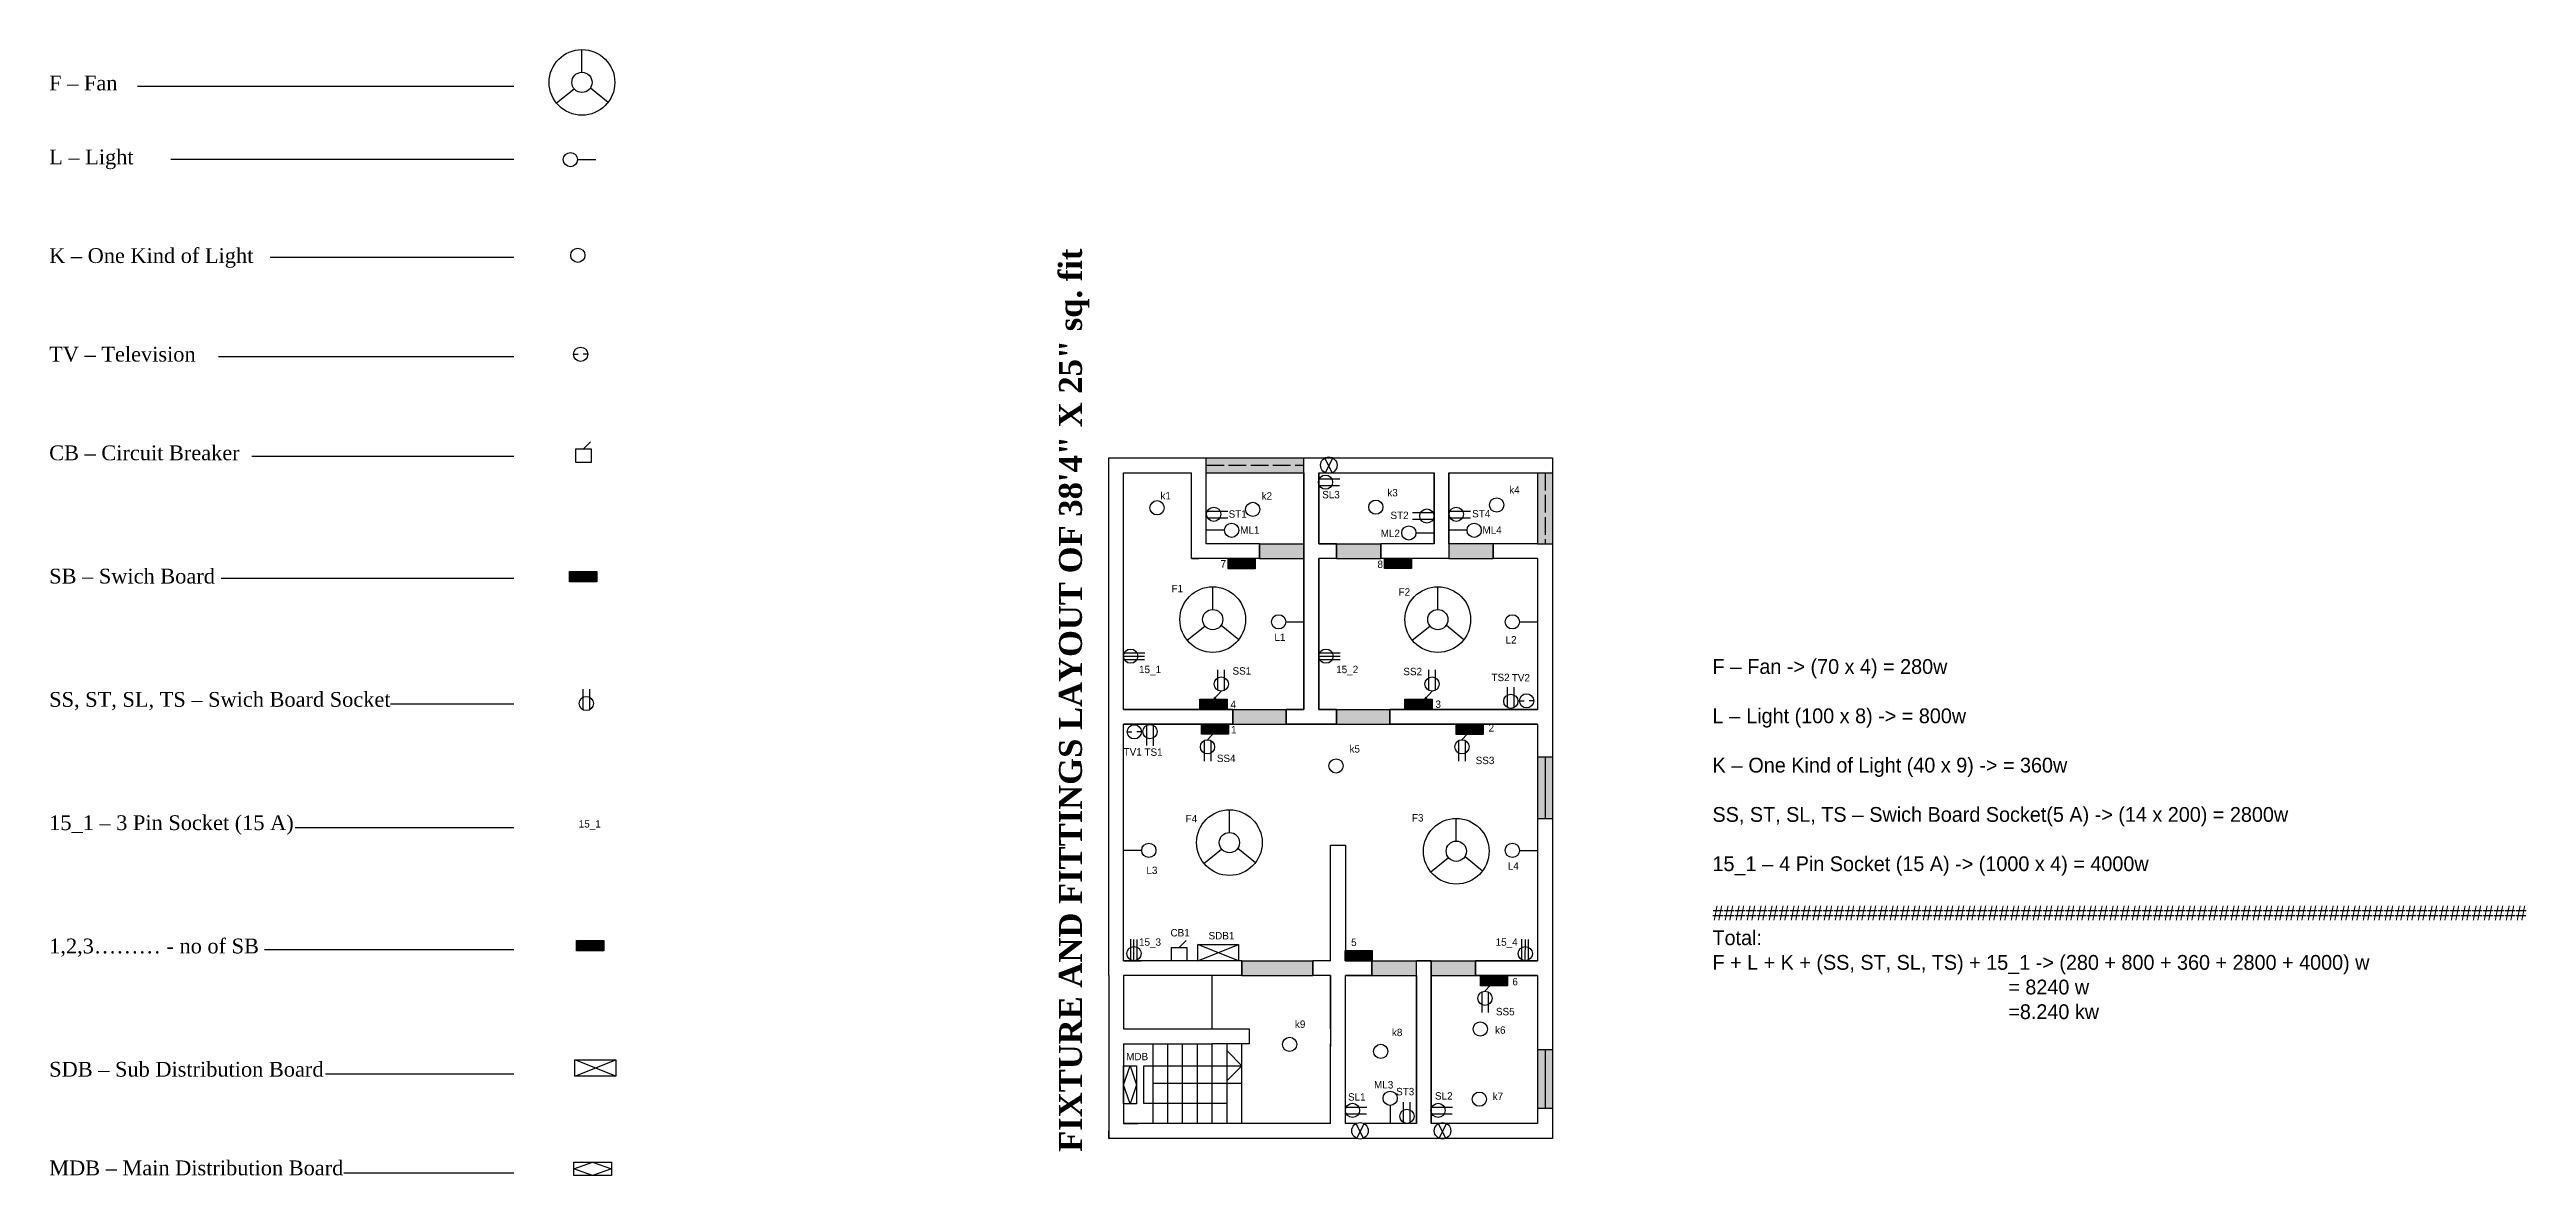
# Model space of a CAD drawing. Header units: inches. Extents: x -672 to 1003, y 1 to 762.
import ezdxf

# ---------------------------------------------------------------- set-up
doc = ezdxf.new("R2010")
doc.units = ezdxf.units.IN
doc.header["$MEASUREMENT"] = 0
doc.linetypes.add('ACAD_ISO02W100', pattern=[15, 12, -3])
doc.dimstyles.get("Standard").update_dxf_attribs({"dimtxt": 0.18, "dimasz": 0.18, "dimexe": 0.18, "dimexo": 0.0625, "dimgap": 0.09, "dimtad": 0, "dimtih": 1, "dimtoh": 1, "dimdec": 4, "dimzin": 0, "dimdsep": 46, "dimtxsty": 'Standard', "dimcen": 0.09, "dimadec": 0, "dimazin": 0, "dimtfac": 1, "dimtdec": 4, "dimtofl": 0, "dimtmove": 0, "dimatfit": 3, "dimfxl": 0, "dimtolj": 1, "dimtzin": 0, "dimarcsym": 0})

msp = doc.modelspace()

# ---------------------------------------------------------------- hatches: boundary and pattern name
h = msp.add_hatch(color=6)
h.paths.add_polyline_path([(176.3, 485.6), (110.3, 485.6), (110.3, 475.6), (176.3, 475.6)])
h.paths.add_polyline_path([(344.3, 475.6), (334.3, 475.6), (334.3, 427.6), (344.3, 427.6)])
h = msp.add_hatch(color=52)
h.paths.add_polyline_path([(176.3, 427.6), (146.3, 427.6), (146.3, 417.6), (176.3, 417.6)])
h.paths.add_polyline_path([(228.3, 427.6), (198.3, 427.6), (198.3, 417.6), (228.3, 417.6)])
h.paths.add_polyline_path([(304.3, 427.6), (274.3, 427.6), (274.3, 417.6), (304.3, 417.6)])
h.paths.add_polyline_path([(164.3, 315.6), (128.3, 315.6), (128.3, 305.6), (164.3, 305.6)])
h.paths.add_polyline_path([(234.3, 315.6), (198.3, 315.6), (198.3, 305.6), (234.3, 305.6)])
h.paths.add_polyline_path([(182.3, 145.6), (134.3, 145.6), (134.3, 135.6), (182.3, 135.6)])
h.paths.add_polyline_path([(252.3, 145.6), (222.3, 145.6), (222.3, 135.6), (252.3, 135.6)])
h.paths.add_polyline_path([(292.3, 145.6), (262.3, 145.6), (262.3, 135.6), (292.3, 135.6)])
h = msp.add_hatch()
h.set_pattern_fill('ANSI31', color=256, style=0)
h.set_pattern_definition([(45, (-426.09871, 86.33972), (-0.088388348, 0.088388348), [])])
h.paths.add_polyline_path([(-301.8, 408.8), (-320.2, 408.8), (-320.2, 401.9), (-301.8, 401.9)])
h = msp.add_hatch()
h.set_pattern_fill('ANSI31', color=256, style=0)
h.set_pattern_definition([(45, (19.11141, 95.02874), (-0.088388348, 0.088388348), [])])
h.paths.add_polyline_path([(143.4, 417.5), (125, 417.5), (125, 410.6), (143.4, 410.6)])
h = msp.add_hatch()
h.set_pattern_fill('ANSI31', color=256, style=0)
h.set_pattern_definition([(45, (124.83096, 95.2136), (-0.088388348, 0.088388348), [])])
h.paths.add_polyline_path([(249.1, 417.7), (230.8, 417.7), (230.8, 410.8), (249.1, 410.8)])
h = msp.add_hatch()
h.set_pattern_fill('ANSI31', color=256, style=0)
h.paths.add_polyline_path([(124.3, 322.5), (105.9, 322.5), (105.9, 315.6), (124.3, 315.6)])
h = msp.add_hatch()
h.set_pattern_fill('ANSI31', color=256, style=0)
h.set_pattern_definition([(45, (138.64469, 0), (-0.088388348, 0.088388348), [])])
h.paths.add_polyline_path([(262.9, 322.5), (244.6, 322.5), (244.6, 315.6), (262.9, 315.6)])
h = msp.add_hatch()
h.set_pattern_fill('ANSI31', color=256, style=0)
h.set_pattern_definition([(45, (1.07751, -16.84345), (-0.088388348, 0.088388348), [])])
h.paths.add_polyline_path([(107, 305.6), (107, 298.8), (125.4, 298.8), (125.4, 305.6)])
h = msp.add_hatch()
h.set_pattern_fill('ANSI31', color=256, style=0)
h.set_pattern_definition([(45, (173.16914, -16.91222), (-0.088388348, 0.088388348), [])])
h.paths.add_polyline_path([(297.5, 305.6), (279.1, 305.6), (279.1, 298.7), (297.5, 298.7)])
h = msp.add_hatch(color=82)
h.paths.add_polyline_path([(344.3, 283.6), (334.3, 283.6), (334.3, 241.9), (344.3, 241.9)])
h.paths.add_polyline_path([(344.3, 85.6), (334.3, 85.6), (334.3, 45.9), (344.3, 45.9)])
h = msp.add_hatch()
h.set_pattern_fill('ANSI31', color=256, style=0)
h.set_pattern_definition([(45, (-421.34407, -163.21291), (-0.088388348, 0.088388348), [])])
h.paths.add_polyline_path([(-297.1, 159.3), (-315.4, 159.3), (-315.4, 152.4), (-297.1, 152.4)])
h = msp.add_hatch()
h.set_pattern_fill('ANSI31', color=256, style=0)
h.set_pattern_definition([(45, (98.15355, -170), (-0.088388348, 0.088388348), [])])
h.paths.add_polyline_path([(222.4, 152.5), (204.1, 152.5), (204.1, 145.6), (222.4, 145.6)])
h = msp.add_hatch()
h.set_pattern_fill('ANSI31', color=256, style=0)
h.set_pattern_definition([(45, (189.75442, -186.86805), (-0.088388348, 0.088388348), [])])
h.paths.add_polyline_path([(314, 135.6), (295.7, 135.6), (295.7, 128.7), (314, 128.7)])

# ---------------------------------------------------------------- linework, layer by layer
for p, q in [((-311.8, 746.4), (-311.8, 761.7)), ((-612.2, 736.9), (-357.8, 736.9)), ((-329, 725.6), (-317.1, 735.2)), ((-306, 735.9), (-294.1, 726.2)), ((-589.8, 687.6), (-357.8, 687.6)), ((-314.8, 687.3), (-302.5, 687.3)), ((-522.5, 621.3), (-357.8, 621.3)), ((-557.5, 554.1), (-357.8, 554.1)), ((-317.5, 555.7), (-314.4, 555.7)), ((-307.9, 555.7), (-310.9, 555.7)), ((-534.9, 486.7), (-357.8, 486.7)), ((-310.7, 491.8), (-306.1, 496.4)), ((110.3, 475.6), (110.3, 485.6)), ((176.3, 475.6), (176.3, 485.6)), ((186.3, 475.6), (229.5, 475.6)), ((186.6, 471.4), (200.5, 471.4)), ((195.3, 475.6), (190.4, 485.6)), ((190.8, 475.6), (195.8, 485.6)), ((274.3, 475.6), (334.3, 475.6)), ((334.3, 475.6), (344.3, 475.6)), ((186.6, 466.9), (200.4, 466.9)), ((122.5, 436.7), (110.3, 436.7)), ((111, 449.7), (124.9, 449.7)), ((111, 445.2), (124.8, 445.2)), ((263.7, 444), (249.7, 444)), ((263.6, 448.5), (249.8, 448.5)), ((286.5, 436.7), (274.3, 436.7)), ((275, 449.7), (288.9, 449.7)), ((275, 445.2), (288.8, 445.2)), ((146.3, 427.6), (146.3, 417.6)), ((146.3, 417.6), (146.3, 427.6)), ((146.3, 427.6), (176.3, 427.6)), ((186.3, 427.6), (198.3, 427.6)), ((198.3, 427.6), (198.3, 417.6)), ((198.3, 417.6), (198.3, 427.6)), ((198.3, 427.6), (228.3, 427.6)), ((228.3, 427.6), (228.3, 417.6)), ((228.3, 417.6), (228.3, 427.6)), ((252, 434.9), (264.3, 434.9)), ((304.3, 427.6), (274.3, 427.6)), ((304.3, 427.6), (304.3, 417.6)), ((304.3, 417.6), (304.3, 427.6)), ((334.3, 427.6), (344.3, 427.6)), ((-555.8, 404.3), (-357.8, 404.3)), ((146.3, 417.6), (176.3, 417.6)), ((198.3, 417.6), (228.3, 417.6)), ((274.3, 417.6), (304.3, 417.6)), ((114.6, 383.1), (114.6, 398.4)), ((266.8, 383.1), (266.8, 398.4)), ((97.4, 362.3), (109.3, 371.9)), ((120.4, 372.6), (132.3, 362.9)), ((164, 374.8), (176.3, 374.8)), ((249.5, 362.3), (261.4, 371.9)), ((272.6, 372.6), (284.4, 362.9)), ((322, 374.8), (334.3, 374.8)), ((54.8, 353.8), (68.7, 353.8)), ((186.9, 353.8), (200.8, 353.8)), ((54.3, 351.6), (68.6, 351.5)), ((54.8, 349.3), (68.6, 349.3)), ((118.1, 328.4), (118.1, 342.3)), ((122.6, 328.4), (122.6, 342.3)), ((186.4, 351.6), (200.7, 351.5)), ((186.9, 349.3), (200.8, 349.3)), ((260.7, 328.4), (260.7, 342.3)), ((265.2, 328.4), (265.2, 342.3)), ((-441.3, 319.3), (-357.8, 319.3)), ((-311.1, 315.3), (-311.1, 329.3)), ((-306.6, 315.4), (-306.6, 329.2)), ((314, 316.8), (314, 330.7)), ((318.4, 316.8), (318.4, 330.6)), ((322, 321.4), (325.1, 321.4)), ((331.6, 321.4), (328.5, 321.4)), ((69.9, 304.9), (69.9, 291.1)), ((74.4, 304.9), (74.4, 291)), ((128.3, 315.6), (128.3, 305.6)), ((128.3, 305.6), (128.3, 315.6)), ((128.3, 315.6), (164.3, 315.6)), ((128.3, 305.6), (164.3, 305.6)), ((176.3, 315.6), (164.3, 315.6)), ((164.3, 315.6), (164.3, 305.6)), ((164.3, 305.6), (164.3, 315.6)), ((198.3, 315.6), (198.3, 305.6)), ((198.3, 305.6), (198.3, 315.6)), ((198.3, 315.6), (234.3, 315.6)), ((198.3, 305.6), (234.3, 305.6)), ((234.3, 315.6), (234.3, 305.6)), ((234.3, 305.6), (234.3, 315.6)), ((56.8, 300.4), (59.9, 300.4)), ((66.4, 300.4), (63.3, 300.4)), ((108.8, 294.5), (108.8, 280.7)), ((113.3, 294.5), (113.3, 280.6)), ((280.9, 294.5), (280.9, 280.7)), ((285.3, 294.5), (285.3, 280.6)), ((334.3, 283.6), (344.3, 283.6)), ((-505.6, 235.8), (-357.8, 235.8)), ((125.9, 232.3), (125.9, 247.6)), ((279.3, 226.6), (279.3, 241.9)), ((334.3, 241.9), (344.3, 241.9)), ((66.5, 220.3), (54.3, 220.3)), ((108.6, 211.5), (120.5, 221.1)), ((131.7, 221.8), (143.5, 212.1)), ((194.3, 145.6), (194.3, 223.9)), ((194.3, 223.9), (204.3, 223.9)), ((204.3, 223.9), (204.3, 145.6)), ((322, 220.3), (334.3, 220.3)), ((262.1, 205.8), (274, 215.4)), ((285.2, 216.1), (297, 206.4)), ((-526.5, 153.3), (-357.8, 153.3)), ((59.2, 146.3), (59.2, 160.2)), ((61.4, 145.7), (61.4, 160.1)), ((63.6, 146.3), (63.6, 160.1)), ((92, 154.7), (96.6, 159.4)), ((104.5, 145.6), (132.1, 156.7)), ((132.1, 145.6), (104.5, 156.7)), ((323.7, 146.3), (323.7, 160.2)), ((325.9, 145.7), (326, 160.1)), ((328.2, 146.3), (328.2, 160.1)), ((44.3, 135.6), (44.3, 25.6)), ((54.3, 145.6), (66.3, 145.6)), ((54.3, 135.6), (54.3, 99.6)), ((54.3, 135.6), (54.3, 99.6)), ((114.3, 99.6), (114.3, 135.6)), ((134.3, 145.6), (182.3, 145.6)), ((134.3, 135.6), (182.3, 135.6)), ((194.3, 135.6), (194.3, 99.6)), ((194.3, 135.6), (194.3, 87.6)), ((194.3, 135.6), (194.3, 99.6)), ((222.3, 145.6), (222.3, 135.6)), ((222.3, 135.6), (222.3, 145.6)), ((222.3, 145.6), (252.3, 145.6)), ((222.3, 135.6), (252.3, 135.6)), ((262.3, 135.6), (262.3, 145.6)), ((262.3, 145.6), (292.3, 145.6)), ((262.3, 135.6), (292.3, 135.6)), ((292.3, 145.6), (292.3, 135.6)), ((292.3, 135.6), (292.3, 145.6)), ((296.5, 124.5), (296.5, 110.7)), ((300.9, 124.6), (300.9, 110.6)), ((54.3, 99.6), (114.3, 99.6)), ((54.3, 89.6), (54.3, 35.6)), ((54.3, 89.6), (114.3, 89.6)), ((74.3, 35.6), (74.3, 89.6)), ((84.3, 35.6), (84.3, 89.6)), ((94.3, 35.6), (94.3, 89.6)), ((104.3, 35.6), (104.3, 89.6)), ((114.3, 99.6), (139.3, 99.6)), ((139.3, 89.6), (114.3, 89.6)), ((114.3, 35.6), (114.3, 89.6)), ((124.3, 35.6), (124.3, 89.6)), ((134.3, 74.7), (124.3, 84.7)), ((134.3, 35.6), (134.3, 89.6)), ((139.3, 99.6), (139.3, 89.6)), ((334.3, 85.6), (344.3, 85.6)), ((-485.1, 69.1), (-357.8, 69.1)), ((-316.7, 67.7), (-289, 78.7)), ((-289, 67.7), (-316.7, 78.7)), ((54.3, 61.7), (58.7, 74.6)), ((58.7, 74.6), (63.2, 61.7)), ((68.1, 49.2), (68.1, 74.7)), ((68.1, 74.7), (134.3, 74.7)), ((134.3, 74.7), (124.3, 64.7)), ((58.7, 48.9), (54.3, 61.7)), ((63.2, 61.7), (58.7, 48.9)), ((134.3, 62.6), (74.3, 62.6)), ((194.3, 35.6), (54.3, 35.6)), ((54.3, 35.6), (64.3, 35.6)), ((124.3, 49.2), (68.1, 49.2)), ((204.8, 46.7), (218.8, 46.7)), ((204.9, 42.2), (218.7, 42.2)), ((216.5, 25.6), (211.6, 35.6)), ((212, 25.6), (216.9, 35.6)), ((234.6, 47.9), (234.6, 35.6)), ((243.7, 36.2), (243.7, 50.1)), ((248.2, 36.2), (248.2, 50)), ((262.8, 46.7), (276.7, 46.7)), ((262.8, 42.2), (276.6, 42.2)), ((272.3, 25.6), (267.3, 35.6)), ((267.8, 25.6), (272.7, 35.6)), ((334.3, 45.9), (344.3, 45.9)), ((194.3, 25.6), (44.3, 25.6)), ((-472.9, 2.2), (-357.8, 2.2)), ((-317.4, 5), (-304.6, 9.5)), ((-304.6, 0.5), (-317.4, 5)), ((-304.6, 9.5), (-291.8, 5)), ((-291.8, 5), (-304.6, 0.5))]:
    msp.add_line(p, q)
at = {"linetype": 'ACAD_ISO02W100'}
for p, q in [((44.3, 485.6), (49.3, 485.6)), ((110.3, 480.6), (176.3, 480.6)), ((339.3, 480.6), (339.3, 480.6)), ((339.3, 475.6), (339.3, 427.6)), ((228.3, 427.6), (228.3, 422.6)), ((100.3, 417.6), (105.3, 417.6)), ((134.3, 135.6), (134.3, 145.6)), ((134.3, 145.6), (134.3, 135.6)), ((182.3, 135.6), (182.3, 145.6)), ((182.3, 145.6), (182.3, 135.6)), ((194.3, 135.6), (182.3, 135.6)), ((44.3, 25.6), (44.3, 30.6))]:
    msp.add_line(p, q, dxfattribs=at)
at = {"color": 250}
for p, q in [((339.3, 283.6), (339.3, 241.9)), ((339.3, 85.6), (339.3, 45.9))]:
    msp.add_line(p, q, dxfattribs=at)
for points in [[(-315.9, 491.8), (-305.6, 491.8), (-305.6, 482.6), (-315.9, 482.6)], [(-320.2, 408.8), (-301.8, 408.8), (-301.8, 401.9), (-320.2, 401.9)], [(125, 417.5), (143.4, 417.5), (143.4, 410.6), (125, 410.6)], [(230.8, 417.7), (249.1, 417.7), (249.1, 410.8), (230.8, 410.8)], [(105.9, 322.5), (124.3, 322.5), (124.3, 315.6), (105.9, 315.6)], [(244.6, 322.5), (262.9, 322.5), (262.9, 315.6), (244.6, 315.6)], [(107, 305.6), (125.4, 305.6), (125.4, 298.8), (107, 298.8)], [(279.1, 305.6), (297.5, 305.6), (297.5, 298.7), (279.1, 298.7)], [(-315.4, 159.3), (-297.1, 159.3), (-297.1, 152.4), (-315.4, 152.4)], [(86.8, 154.7), (97.1, 154.7), (97.1, 145.6), (86.8, 145.6)], [(104.5, 156.7), (132.1, 156.7), (132.1, 145.6), (104.5, 145.6)], [(204.1, 152.5), (222.4, 152.5), (222.4, 145.6), (204.1, 145.6)], [(295.7, 135.6), (314, 135.6), (314, 128.7), (295.7, 128.7)], [(-316.7, 78.7), (-289, 78.7), (-289, 67.7), (-316.7, 67.7)], [(54.3, 74.6), (63.2, 74.6), (63.2, 48.9), (54.3, 48.9)], [(-291.8, 9.5), (-291.8, 0.5), (-317.4, 0.5), (-317.4, 9.5)]]:
    msp.add_lwpolyline(points, close=True)
for points in [[(44.3, 305.6), (44.3, 485.6), (186.3, 485.6)], [(128.3, 315.6), (54.3, 315.6), (54.3, 475.6), (100.3, 475.6)], [(100.3, 485.6), (186.3, 485.6)], [(146.3, 417.6), (100.3, 417.6), (100.3, 475.6)], [(146.3, 427.6), (110.3, 427.6), (110.3, 475.6), (176.3, 475.6), (176.3, 427.6)], [(110.3, 475.6), (176.3, 475.6), (176.3, 315.6), (164.3, 315.6)], [(176.3, 485.6), (274.3, 485.6)], [(176.3, 485.6), (344.3, 485.6), (344.3, 305.6)], [(176.3, 417.6), (176.3, 475.6)], [(176.3, 315.6), (176.3, 475.6)], [(186.3, 475.6), (186.3, 427.6)], [(198.3, 427.6), (186.3, 427.6), (186.3, 475.6), (264.3, 475.6), (264.3, 427.6), (228.3, 427.6)], [(186.3, 427.6), (186.3, 475.6), (264.3, 475.6)], [(186.3, 475.6), (186.3, 427.6)], [(274.3, 475.6), (274.3, 417.6), (228.3, 417.6)], [(264.3, 485.6), (344.3, 485.6), (344.3, 417.6)], [(264.3, 427.6), (264.3, 475.6)], [(274.3, 427.6), (274.3, 475.6), (334.3, 475.6), (334.3, 427.6), (304.3, 427.6)], [(274.3, 475.6), (334.3, 475.6), (334.3, 427.6)], [(198.3, 417.6), (186.3, 417.6)], [(198.3, 315.6), (186.3, 315.6), (186.3, 417.6)], [(186.3, 417.6), (186.3, 315.6)], [(334.3, 417.6), (334.3, 315.6), (234.3, 315.6)], [(274.3, 417.6), (264.3, 417.6)], [(334.3, 417.6), (304.3, 417.6)], [(44.3, 135.6), (44.3, 315.6)], [(54.3, 315.6), (128.3, 315.6)], [(128.3, 305.6), (54.3, 305.6)], [(66.3, 145.6), (54.3, 145.6), (54.3, 305.6), (128.3, 305.6)], [(164.3, 315.6), (176.3, 315.6)], [(186.3, 305.6), (164.3, 305.6)], [(164.3, 305.6), (198.3, 305.6)], [(198.3, 305.6), (176.3, 305.6)], [(186.3, 315.6), (198.3, 315.6)], [(234.3, 315.6), (334.3, 315.6)], [(334.3, 305.6), (234.3, 305.6)], [(234.3, 305.6), (334.3, 305.6), (334.3, 145.6), (292.3, 145.6)], [(344.3, 315.6), (344.3, 135.6)], [(66.3, 135.6), (54.3, 135.6)], [(134.3, 145.6), (66.3, 145.6)], [(134.3, 135.6), (66.3, 135.6)], [(194.3, 145.6), (182.3, 145.6)], [(194.3, 135.6), (182.3, 135.6)], [(194.3, 99.6), (194.3, 135.6)], [(222.3, 145.6), (204.3, 145.6)], [(204.3, 145.6), (222.3, 145.6)], [(222.3, 135.6), (204.3, 135.6)], [(211.6, 35.6), (204.3, 35.6), (204.3, 135.6), (222.3, 135.6)], [(252.3, 135.6), (252.3, 35.6), (216.9, 35.6)], [(344.3, 145.6), (344.3, 25.6), (252.3, 25.6)], [(252.3, 35.6), (252.3, 145.6), (262.3, 145.6)], [(262.3, 145.6), (252.3, 145.6)], [(252.3, 145.6), (262.3, 145.6), (262.3, 35.6)], [(292.3, 135.6), (334.3, 135.6), (334.3, 35.6), (262.3, 35.6), (262.3, 135.6)], [(292.3, 145.6), (334.3, 145.6)], [(334.3, 135.6), (292.3, 135.6)], [(194.3, 35.6), (194.3, 89.6)], [(194.3, 87.6), (194.3, 89.6)], [(212, 25.6), (194.3, 25.6)], [(262.3, 25.6), (216.5, 25.6)]]:
    msp.add_lwpolyline(points)
for centre, radius in [((-311.8, 739.5), 22.2), ((-311.8, 739.5), 6.85), ((-319.6, 687.3), 4.81), ((-314.6, 622.6), 4.81), ((-312.7, 555.7), 4.81), ((193.1, 480.7), 5.58), ((190.9, 469.2), 4.81), ((77, 451.9), 4.81), ((115.3, 447.5), 4.81), ((141.7, 450.8), 4.81), ((224.9, 452.3), 4.81), ((279.3, 447.5), 4.81), ((306.6, 453.8), 4.81), ((127.4, 436.7), 4.81), ((247.2, 434.9), 4.81), ((259.4, 446.3), 4.81), ((291.4, 436.7), 4.81), ((114.6, 376.3), 22.2), ((266.8, 376.3), 22.2), ((114.6, 376.3), 6.85), ((159.2, 374.8), 4.81), ((266.8, 376.3), 6.85), ((317.2, 374.8), 4.81), ((59.1, 351.6), 4.81), ((191.2, 351.6), 4.81), ((120.4, 332.7), 4.81), ((262.9, 332.7), 4.81), ((-308.9, 319.6), 4.81), ((316.2, 321.1), 4.81), ((326.8, 321.4), 4.81), ((61.6, 300.4), 4.81), ((72.2, 300.6), 4.81), ((111.1, 290.3), 4.81), ((283.1, 290.3), 4.81), ((198, 277.4), 4.81), ((125.9, 225.5), 22.2), ((279.3, 219.7), 22.2), ((71.4, 220.3), 4.81), ((125.9, 225.5), 6.85), ((279.3, 219.7), 6.85), ((317.2, 220.3), 4.81), ((61.4, 150.5), 4.81), ((325.9, 150.5), 4.81), ((298.7, 120.3), 4.81), ((295.5, 99.5), 4.81), ((166.6, 89.1), 4.81), ((228.2, 84.4), 4.81), ((234.6, 52.7), 4.81), ((294.9, 52.1), 4.81), ((209.1, 44.5), 4.81), ((214.2, 30.7), 5.58), ((245.9, 40.5), 4.81), ((267, 44.5), 4.81), ((270, 30.7), 5.58)]:
    msp.add_circle(centre, radius)

# ---------------------------------------------------------------- texts
at = {"attachment_point": 1}
for s, insert, char_height, width in [('{\\fTimes New Roman|b0|i0|c0|p18;F – Fan\\P\\P\\PL – Light\\P\\P\\P\\PK – One Kind of Light\\P\\P\\P\\PTV – Television\\P\\P\\P\\PCB – Circuit Breaker\\P\\P\\P\\P\\PSB – Swich Board\\P\\P\\P\\P\\PSS, ST, SL, TS – Swich Board Socket\\P\\P\\P\\P\\P15_1 – 3 Pin Socket (15 A)\\P\\P\\P\\P\\P1,2,3……… - no of SB\\P\\P\\P\\P\\PSDB – Sub Distribution Board\\P\\P\\P\\PMDB – Main Distribution Board}', (-672, 744.1), 10, 302.954), ('k1', (79.3, 462.6), 5, 8.533), ('k2', (147.7, 462.4), 5, 8.533), ('{\\C7;SL3}', (188.6, 463.3), 5, 13.978), ('k3', (232.7, 464.6), 5, 8.533), ('k4', (315.1, 466.5), 5, 8.533), ('{\\C7;ST1}', (125.4, 450.2), 5, 13.978), ('{\\C7;ML1}', (133.2, 439.3), 5, 13.978), ('{\\C7;ML2}', (228.2, 437.1), 5, 13.978), ('{\\C7;ST2}', (234.8, 449.3), 5, 13.978), ('{\\C7;ST4}', (290, 450.4), 5, 13.978), ('{\\C7;ML4}', (297, 439.4), 5, 13.978), ('{\\C1;7}', (119.9, 416.5), 5, 8.533), ('{\\C1;8}', (226, 416.2), 5, 8.533), ('F1', (86.8, 399.8), 5, 13.978), ('F2', (240.3, 397.5), 5, 13.978), ('L1', (156.3, 366.9), 5, 8.533), ('L2', (312.6, 365.1), 5, 8.533), ('{\\C3;15_1}', (64.8, 345.1), 5, 13.978), ('SS1', (128, 344.1), 5, 8.533), ('{\\C3;15_2}', (198.1, 345.1), 5, 13.978), ('SS2', (243.5, 343.7), 5, 8.533), ('TS2', (303.1, 339.7), 5, 8.533), ('{\\C140;TV2}', (316.8, 339.5), 5, 9.702), ('F {\\fArial|b0|i0|c0|p34;– }Fan -> (70 x 4) = 280w\\P\\PL {\\fArial|b0|i0|c0|p34;– }Light (100 x 8) -> = 800w\\P\\PK {\\fArial|b0|i0|c0|p34;– }One Kind of Light (40 x 9) -> = 360w\\P\\PSS, ST, SL, TS {\\fArial|b0|i0|c0|p34;– }Swich Board Socket(5 A) -> (14 x 200) = 2800w\\P\\P15_1 {\\fArial|b0|i0|c0|p34;– }4 Pin Socket (15 A) -> (1000 x 4) = 4000w\\P\\P##########################################################################\\PTotal:\\PF + L + K + (SS, ST, SL, TS) + 15_1 -> (280 + 800 + 360 + 2800 + 4000) w\\P^I^I^I^I^I= 8240 w\\P^I^I^I^I^I=8.240 kw', (452.5, 349.6), 10, 802.162), ('{\\C1;4}', (126.6, 321.4), 5, 8.533), ('{\\C1;3}', (265.2, 321.6), 5, 8.533), ('{\\C1;1}', (127, 304.4), 5, 8.533), ('{\\C1;2}', (301.1, 305.6), 5, 8.533), ('{\\C140;TV1}', (54.4, 289.4), 5, 9.702), ('TS1', (68.5, 289.2), 5, 8.533), ('SS4', (117.4, 285), 5, 8.533), ('k5', (207.1, 291.4), 5, 8.533), ('SS3', (292.4, 283.6), 5, 8.533), ('{\\C3;15_1}', (-314, 240.7), 5, 13.978), ('F4', (96.3, 244.2), 5, 13.978), ('F3', (249.3, 244.8), 5, 13.978), ('L3', (69.8, 209.3), 5, 8.533), ('L4', (314.1, 212.2), 5, 8.533), ('{\\C3;15_3}', (64.8, 160.8), 5, 13.978), ('{\\C4;CB1}', (86.1, 167.1), 5, 8.533), ('{\\C1;SDB1}', (111.8, 165.1), 5, 8.533), ('{\\C1;5}', (208.2, 160.6), 5, 8.533), ('{\\C3;15_4}', (305.9, 160.8), 5, 13.978), ('{\\C1;6}', (317.2, 134), 5, 8.533), ('k9', (170.2, 105.3), 5, 8.533), ('k6', (305.5, 101.3), 5, 8.533), ('SS5', (306.1, 113.8), 5, 8.533), ('k8', (235.8, 99.7), 5, 8.533), ('{\\C1;MDB}', (56.1, 83.4), 5, 8.533), ('{\\C7;SL1}', (206.1, 56.1), 5, 13.978), ('{\\C7;ML3}', (223.7, 64.3), 5, 13.978), ('{\\C7;ST3}', (238.6, 59.7), 5, 13.978), ('{\\C7;SL2}', (264.9, 56.8), 5, 13.978), ('k7', (303.9, 56.5), 5, 8.533)]:
    msp.add_mtext(s, dxfattribs=dict(at, insert=insert, char_height=char_height, width=width))
at = {"insert": (10.7, 16.4), "char_height": 15.485, "width": 14646.438, "attachment_point": 1, "rotation": 90}
msp.add_mtext('{\\fTimes New Roman|b1|i0|c0|p18;FIXTURE AND FITTINGS LAYOUT OF 38\'4" X 25" sq. fit}', dxfattribs=at)

# ---------------------------------------------------------------- leaders
at = {"color": 252}
for points in [[(113.1, 320), (120.4, 327.9)], [(255.7, 320), (262.9, 327.9)], [(118.3, 302.9), (111.1, 295.1)], [(290.4, 302.9), (283.1, 295.1)], [(306, 133), (298.7, 125.1)]]:
    msp.add_leader(points, dimstyle='Standard', override={"dimasz": 5, "dimgap": 0.09, "dimtad": 0}, dxfattribs=at)

doc.saveas('drawing.dxf')
